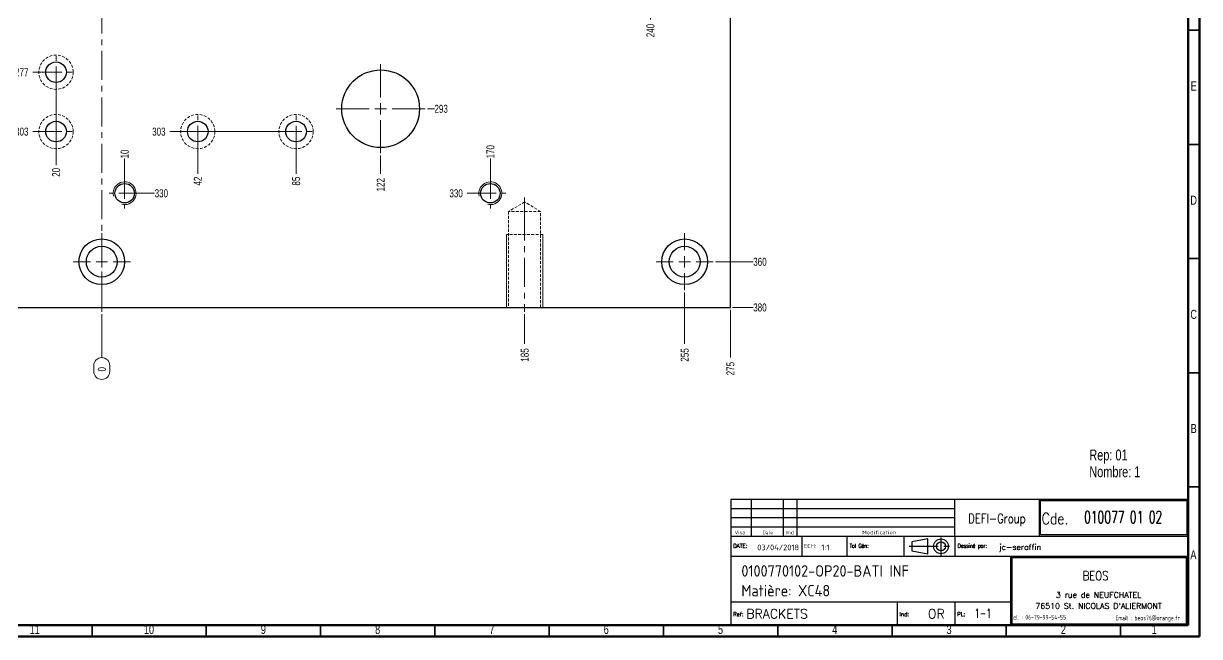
# Model space of a CAD drawing. Header units: millimetres. Extents: x 15 to 1184, y 5 to 836.
# Drawn here: x 670 to 1184, y 5 to 273 of the extents above; entities that cross this region are included whole.
import ezdxf

# ---------------------------------------------------------------- set-up
doc = ezdxf.new("R2010")
doc.units = ezdxf.units.MM
doc.linetypes.add('CENTERX2', pattern=[20.32, 12.7, -2.54, 2.54, -2.54])
doc.linetypes.add('HIDDEN', pattern=[1.905, 1.27, -0.635])
doc.layers.add('DIMENSIONS', color=176, linetype='Continuous')
doc.styles.add('SLDTEXTSTYLE0', font='TXT', dxfattribs={"width": 0.75})
doc.styles.add('SLDTEXTSTYLE1', font='ISOCP')
doc.styles.add('SLDTEXTSTYLE10', font='ISOCP', dxfattribs={"width": 1.147311})
doc.styles.add('SLDTEXTSTYLE11', font='ISOCP', dxfattribs={"width": 1.385904})
doc.styles.add('SLDTEXTSTYLE12', font='ISOCP', dxfattribs={"width": 1.246461})
doc.styles.add('SLDTEXTSTYLE13', font='ROMAND')
doc.styles.add('SLDTEXTSTYLE2', font='ROMANT', dxfattribs={"width": 0.8})
doc.styles.add('SLDTEXTSTYLE3', font='ISOCP', dxfattribs={"width": 0.8})
doc.styles.add('SLDTEXTSTYLE4', font='ROMANS', dxfattribs={"width": 0.8})
doc.styles.add('SLDTEXTSTYLE5', font='ROMANT')
doc.styles.add('SLDTEXTSTYLE6', font='ROMANS')
doc.styles.add('SLDTEXTSTYLE7', font='ROMANT', dxfattribs={"width": 0.65})
doc.styles.add('SLDTEXTSTYLE8', font='ISOCP', dxfattribs={"width": 1.446157})
doc.styles.add('SLDTEXTSTYLE9', font='ISOCP', dxfattribs={"width": 1.294402})
doc.dimstyles.new('SLDDIMSTYLE0', dxfattribs={"dimtxt": 3.5, "dimasz": 3.302, "dimexe": 0, "dimexo": 0.0625, "dimgap": 0.875, "dimtad": 0, "dimtih": 1, "dimtoh": 1, "dimdec": 0, "dimrnd": 1e-09, "dimdsep": 46, "dimtxsty": 'SLDTEXTSTYLE0', "dimblk1": 'NONE', "dimblk2": 'NONE', "dimsah": 1, "dimcen": 0.09, "dimadec": 0, "dimazin": 2, "dimtfac": 1, "dimtdec": 0, "dimtofl": 0, "dimtmove": 0, "dimatfit": 3, "dimldrblk": 'NONE', "dimfxl": 1, "dimfrac": 2, "dimtolj": 1, "dimtzin": 12, "dimarcsym": 0})
doc.dimstyles.new('SLDDIMSTYLE1', dxfattribs={"dimtxt": 3.5, "dimasz": 3.302, "dimexe": 0, "dimexo": 0.0625, "dimgap": 0.875, "dimtad": 0, "dimtih": 1, "dimtoh": 1, "dimrnd": 1e-09, "dimzin": 12, "dimdsep": 46, "dimtxsty": 'SLDTEXTSTYLE0', "dimblk1": 'NONE', "dimblk2": 'NONE', "dimsah": 1, "dimcen": 0.09, "dimadec": 0, "dimazin": 3, "dimtfac": 1, "dimtofl": 0, "dimtmove": 0, "dimatfit": 3, "dimldrblk": 'NONE', "dimfxl": 1, "dimfrac": 2, "dimtolj": 1, "dimtzin": 12, "dimarcsym": 0})

# ---------------------------------------------------------------- blocks, each defined once
blk = doc.blocks.new('SW_NOTE_0')
at = {"color": 0, "linetype": 'Continuous', "lineweight": 0, "char_height": 4.763, "attachment_point": 1, "style": 'SLDTEXTSTYLE0'}
for s, insert in [('Rep: 01', (0, 6.14)), ('Nombre: 1', (0, -1.21))]:
    blk.add_mtext(s, dxfattribs=dict(at, insert=insert))
blk = doc.blocks.new('_D')
at = {"color": 7, "linetype": 'Continuous', "lineweight": 18}
for p, q in [((703.77, 146.12), (703.77, 127.12)), ((700.28, 121.05), (700.28, 123.63)), ((707.26, 123.63), (707.26, 121.05))]:
    blk.add_line(p, q, dxfattribs=at)
for centre, start, end in [((703.77, 123.63), 0, 180), ((703.77, 121.05), 180, 0)]:
    blk.add_arc(centre, 3.49, start, end, dxfattribs=at)
at = {"color": 7, "linetype": 'Continuous', "lineweight": 18, "insert": (702.04, 121.05), "char_height": 3.5, "attachment_point": 1, "rotation": 90, "style": 'SLDTEXTSTYLE0'}
blk.add_mtext('0', dxfattribs=at)
blk = doc.blocks.new('_None')
blk = doc.blocks.new('_D_1')
at = {"color": 7, "linetype": 'Continuous', "lineweight": 18}
blk.add_line((683.77, 391.12), (683.77, 352.34), dxfattribs=at)
at = {"color": 7, "linetype": 'Continuous', "lineweight": 18, "insert": (682.04, 347.17), "char_height": 3.5, "attachment_point": 1, "rotation": 90, "style": 'SLDTEXTSTYLE0'}
blk.add_mtext('20', dxfattribs=at)
blk = doc.blocks.new('_D_2')
at = {"color": 7, "linetype": 'Continuous', "lineweight": 18}
blk.add_line((683.77, 251.12), (683.77, 211.49), dxfattribs=at)
at = {"color": 7, "linetype": 'Continuous', "lineweight": 18, "insert": (682.04, 206.32), "char_height": 3.5, "attachment_point": 1, "rotation": 90, "style": 'SLDTEXTSTYLE0'}
blk.add_mtext('20', dxfattribs=at)
blk = doc.blocks.new('_D_3')
at = {"color": 7, "linetype": 'Continuous', "lineweight": 18}
blk.add_line((641.77, 393.12), (641.77, 404.26), dxfattribs=at)
at = {"color": 7, "linetype": 'Continuous', "lineweight": 18, "insert": (640.04, 404.26), "char_height": 3.5, "attachment_point": 1, "rotation": 90, "style": 'SLDTEXTSTYLE0'}
blk.add_mtext('62', dxfattribs=at)
blk = doc.blocks.new('_D_4')
at = {"color": 7, "linetype": 'Continuous', "lineweight": 18}
blk.add_line((641.77, 342.12), (641.77, 356.55), dxfattribs=at)
at = {"color": 7, "linetype": 'Continuous', "lineweight": 18, "insert": (640.04, 356.55), "char_height": 3.5, "attachment_point": 1, "rotation": 90, "style": 'SLDTEXTSTYLE0'}
blk.add_mtext('62', dxfattribs=at)
blk = doc.blocks.new('_D_5')
at = {"color": 7, "linetype": 'Continuous', "lineweight": 18}
blk.add_line((636.77, 281.12), (636.77, 269.61), dxfattribs=at)
at = {"color": 7, "linetype": 'Continuous', "lineweight": 18, "insert": (635.04, 264.44), "char_height": 3.5, "attachment_point": 1, "rotation": 90, "style": 'SLDTEXTSTYLE0'}
blk.add_mtext('67', dxfattribs=at)
blk = doc.blocks.new('_D_6')
at = {"color": 7, "linetype": 'Continuous', "lineweight": 18}
blk.add_line((636.77, 225.12), (636.77, 207.66), dxfattribs=at)
at = {"color": 7, "linetype": 'Continuous', "lineweight": 18, "insert": (635.04, 202.48), "char_height": 3.5, "attachment_point": 1, "rotation": 90, "style": 'SLDTEXTSTYLE0'}
blk.add_mtext('67', dxfattribs=at)
blk = doc.blocks.new('_D_7')
at = {"color": 7, "linetype": 'Continuous', "lineweight": 18}
blk.add_line((533.77, 418.12), (533.77, 404.26), dxfattribs=at)
at = {"color": 7, "linetype": 'Continuous', "lineweight": 18, "insert": (532.04, 396.5), "char_height": 3.5, "attachment_point": 1, "rotation": 90, "style": 'SLDTEXTSTYLE0'}
blk.add_mtext('170', dxfattribs=at)
blk = doc.blocks.new('_D_8')
at = {"color": 7, "linetype": 'Continuous', "lineweight": 18}
blk.add_line((533.77, 299.62), (533.77, 295.18), dxfattribs=at)
at = {"color": 7, "linetype": 'Continuous', "lineweight": 18, "insert": (532.04, 287.43), "char_height": 3.5, "attachment_point": 1, "rotation": 90, "style": 'SLDTEXTSTYLE0'}
blk.add_mtext('170', dxfattribs=at)
blk = doc.blocks.new('_D_9')
at = {"color": 7, "linetype": 'Continuous', "lineweight": 18}
blk.add_line((533.77, 200.12), (533.77, 214.35), dxfattribs=at)
at = {"color": 7, "linetype": 'Continuous', "lineweight": 18, "insert": (532.04, 214.35), "char_height": 3.5, "attachment_point": 1, "rotation": 90, "style": 'SLDTEXTSTYLE0'}
blk.add_mtext('170', dxfattribs=at)
blk = doc.blocks.new('_D_10')
at = {"color": 7, "linetype": 'Continuous', "lineweight": 18}
blk.add_line((518.77, 532.12), (518.77, 551.12), dxfattribs=at)
at = {"color": 7, "linetype": 'Continuous', "lineweight": 18, "insert": (517.04, 551.12), "char_height": 3.5, "attachment_point": 1, "rotation": 90, "style": 'SLDTEXTSTYLE0'}
blk.add_mtext('185', dxfattribs=at)
blk = doc.blocks.new('_D_11')
at = {"color": 7, "linetype": 'Continuous', "lineweight": 18}
blk.add_line((518.77, 131.24), (518.77, 127.12), dxfattribs=at)
at = {"color": 7, "linetype": 'Continuous', "lineweight": 18, "insert": (517.04, 119.36), "char_height": 3.5, "attachment_point": 1, "rotation": 90, "style": 'SLDTEXTSTYLE0'}
blk.add_mtext('185', dxfattribs=at)
blk = doc.blocks.new('_D_12')
at = {"color": 7, "linetype": 'Continuous', "lineweight": 18}
blk.add_line((508.77, 468.12), (508.77, 456.46), dxfattribs=at)
at = {"color": 7, "linetype": 'Continuous', "lineweight": 18, "insert": (507.04, 448.7), "char_height": 3.5, "attachment_point": 1, "rotation": 90, "style": 'SLDTEXTSTYLE0'}
blk.add_mtext('195', dxfattribs=at)
blk = doc.blocks.new('_D_13')
at = {"color": 7, "linetype": 'Continuous', "lineweight": 18}
blk.add_line((483.77, 352.62), (483.77, 370.43), dxfattribs=at)
at = {"color": 7, "linetype": 'Continuous', "lineweight": 18, "insert": (482.04, 370.43), "char_height": 3.5, "attachment_point": 1, "rotation": 90, "style": 'SLDTEXTSTYLE0'}
blk.add_mtext('220', dxfattribs=at)
blk = doc.blocks.new('_D_14')
at = {"color": 7, "linetype": 'Continuous', "lineweight": 18}
blk.add_line((478.77, 440.12), (478.77, 551.12), dxfattribs=at)
at = {"color": 7, "linetype": 'Continuous', "lineweight": 18, "insert": (477.04, 551.12), "char_height": 3.5, "attachment_point": 1, "rotation": 90, "style": 'SLDTEXTSTYLE0'}
blk.add_mtext('225', dxfattribs=at)
blk = doc.blocks.new('_D_15')
at = {"color": 7, "linetype": 'Continuous', "lineweight": 18}
blk.add_line((463.77, 288.12), (463.77, 275.2), dxfattribs=at)
at = {"color": 7, "linetype": 'Continuous', "lineweight": 18, "insert": (462.04, 267.44), "char_height": 3.5, "attachment_point": 1, "rotation": 90, "style": 'SLDTEXTSTYLE0'}
blk.add_mtext('240', dxfattribs=at)
blk = doc.blocks.new('_D_16')
at = {"color": 7, "linetype": 'Continuous', "lineweight": 18}
blk.add_line((448.77, 522.62), (448.77, 548.63), dxfattribs=at)
at = {"color": 7, "linetype": 'Continuous', "lineweight": 18, "insert": (447.04, 548.63), "char_height": 3.5, "attachment_point": 1, "rotation": 90, "style": 'SLDTEXTSTYLE0'}
blk.add_mtext('255', dxfattribs=at)
blk = doc.blocks.new('_D_17')
at = {"color": 7, "linetype": 'Continuous', "lineweight": 18}
blk.add_line((448.77, 468.12), (448.77, 456.46), dxfattribs=at)
at = {"color": 7, "linetype": 'Continuous', "lineweight": 18, "insert": (447.04, 448.7), "char_height": 3.5, "attachment_point": 1, "rotation": 90, "style": 'SLDTEXTSTYLE0'}
blk.add_mtext('255', dxfattribs=at)
blk = doc.blocks.new('_D_18')
at = {"color": 7, "linetype": 'Continuous', "lineweight": 18}
blk.add_line((448.77, 155.62), (448.77, 139.12), dxfattribs=at)
at = {"color": 7, "linetype": 'Continuous', "lineweight": 18, "insert": (447.04, 131.36), "char_height": 3.5, "attachment_point": 1, "rotation": 90, "style": 'SLDTEXTSTYLE0'}
blk.add_mtext('255', dxfattribs=at)
blk = doc.blocks.new('_D_19')
at = {"color": 7, "linetype": 'Continuous', "lineweight": 18}
blk.add_line((428.77, 148.12), (428.77, 127.12), dxfattribs=at)
at = {"color": 7, "linetype": 'Continuous', "lineweight": 18, "insert": (427.04, 119.36), "char_height": 3.5, "attachment_point": 1, "rotation": 90, "style": 'SLDTEXTSTYLE0'}
blk.add_mtext('275', dxfattribs=at)
blk = doc.blocks.new('_D_20')
at = {"color": 7, "linetype": 'Continuous', "lineweight": 18}
blk.add_line((713.77, 420.12), (713.77, 434.38), dxfattribs=at)
at = {"color": 7, "linetype": 'Continuous', "lineweight": 18, "insert": (712.04, 434.38), "char_height": 3.5, "attachment_point": 1, "rotation": 90, "style": 'SLDTEXTSTYLE0'}
blk.add_mtext('10', dxfattribs=at)
blk = doc.blocks.new('_D_21')
at = {"color": 7, "linetype": 'Continuous', "lineweight": 18}
blk.add_line((713.77, 200.12), (713.77, 214.35), dxfattribs=at)
at = {"color": 7, "linetype": 'Continuous', "lineweight": 18, "insert": (712.04, 214.35), "char_height": 3.5, "attachment_point": 1, "rotation": 90, "style": 'SLDTEXTSTYLE0'}
blk.add_mtext('10', dxfattribs=at)
blk = doc.blocks.new('_D_22')
at = {"color": 7, "linetype": 'Continuous', "lineweight": 18}
blk.add_line((745.77, 225.12), (745.77, 207.66), dxfattribs=at)
at = {"color": 7, "linetype": 'Continuous', "lineweight": 18, "insert": (744.04, 202.48), "char_height": 3.5, "attachment_point": 1, "rotation": 90, "style": 'SLDTEXTSTYLE0'}
blk.add_mtext('42', dxfattribs=at)
blk = doc.blocks.new('_D_23')
at = {"color": 7, "linetype": 'Continuous', "lineweight": 18}
blk.add_line((745.77, 318.12), (745.77, 303.6), dxfattribs=at)
at = {"color": 7, "linetype": 'Continuous', "lineweight": 18, "insert": (744.04, 298.43), "char_height": 3.5, "attachment_point": 1, "rotation": 90, "style": 'SLDTEXTSTYLE0'}
blk.add_mtext('42', dxfattribs=at)
blk = doc.blocks.new('_D_24')
at = {"color": 7, "linetype": 'Continuous', "lineweight": 18}
blk.add_line((788.77, 225.12), (788.77, 207.66), dxfattribs=at)
at = {"color": 7, "linetype": 'Continuous', "lineweight": 18, "insert": (787.04, 202.48), "char_height": 3.5, "attachment_point": 1, "rotation": 90, "style": 'SLDTEXTSTYLE0'}
blk.add_mtext('85', dxfattribs=at)
blk = doc.blocks.new('_D_25')
at = {"color": 7, "linetype": 'Continuous', "lineweight": 18}
blk.add_line((788.77, 393.12), (788.77, 412.51), dxfattribs=at)
at = {"color": 7, "linetype": 'Continuous', "lineweight": 18, "insert": (787.04, 412.51), "char_height": 3.5, "attachment_point": 1, "rotation": 90, "style": 'SLDTEXTSTYLE0'}
blk.add_mtext('85', dxfattribs=at)
blk = doc.blocks.new('_D_26')
at = {"color": 7, "linetype": 'Continuous', "lineweight": 18}
blk.add_line((825.77, 215.62), (825.77, 207.66), dxfattribs=at)
at = {"color": 7, "linetype": 'Continuous', "lineweight": 18, "insert": (824.04, 199.9), "char_height": 3.5, "attachment_point": 1, "rotation": 90, "style": 'SLDTEXTSTYLE0'}
blk.add_mtext('122', dxfattribs=at)
blk = doc.blocks.new('_D_27')
at = {"color": 7, "linetype": 'Continuous', "lineweight": 18}
blk.add_line((825.77, 358.62), (825.77, 352.34), dxfattribs=at)
at = {"color": 7, "linetype": 'Continuous', "lineweight": 18, "insert": (824.04, 344.58), "char_height": 3.5, "attachment_point": 1, "rotation": 90, "style": 'SLDTEXTSTYLE0'}
blk.add_mtext('122', dxfattribs=at)
blk = doc.blocks.new('_D_28')
at = {"color": 7, "linetype": 'Continuous', "lineweight": 18}
blk.add_line((873.77, 318.62), (873.77, 324.72), dxfattribs=at)
at = {"color": 7, "linetype": 'Continuous', "lineweight": 18, "insert": (872.04, 324.72), "char_height": 3.5, "attachment_point": 1, "rotation": 90, "style": 'SLDTEXTSTYLE0'}
blk.add_mtext('170', dxfattribs=at)
blk = doc.blocks.new('_D_29')
at = {"color": 7, "linetype": 'Continuous', "lineweight": 18}
blk.add_line((873.77, 200.12), (873.77, 214.35), dxfattribs=at)
at = {"color": 7, "linetype": 'Continuous', "lineweight": 18, "insert": (872.04, 214.35), "char_height": 3.5, "attachment_point": 1, "rotation": 90, "style": 'SLDTEXTSTYLE0'}
blk.add_mtext('170', dxfattribs=at)
blk = doc.blocks.new('_D_30')
at = {"color": 7, "linetype": 'Continuous', "lineweight": 18}
blk.add_line((873.77, 418.12), (873.77, 404.26), dxfattribs=at)
at = {"color": 7, "linetype": 'Continuous', "lineweight": 18, "insert": (872.04, 396.5), "char_height": 3.5, "attachment_point": 1, "rotation": 90, "style": 'SLDTEXTSTYLE0'}
blk.add_mtext('170', dxfattribs=at)
blk = doc.blocks.new('_D_31')
at = {"color": 7, "linetype": 'Continuous', "lineweight": 18}
blk.add_line((888.77, 146.12), (888.77, 133.12), dxfattribs=at)
at = {"color": 7, "linetype": 'Continuous', "lineweight": 18, "insert": (887.04, 125.36), "char_height": 3.5, "attachment_point": 1, "rotation": 90, "style": 'SLDTEXTSTYLE0'}
blk.add_mtext('185', dxfattribs=at)
blk = doc.blocks.new('_D_32')
at = {"color": 7, "linetype": 'Continuous', "lineweight": 18}
blk.add_line((888.77, 532.12), (888.77, 545.12), dxfattribs=at)
at = {"color": 7, "linetype": 'Continuous', "lineweight": 18, "insert": (887.04, 545.12), "char_height": 3.5, "attachment_point": 1, "rotation": 90, "style": 'SLDTEXTSTYLE0'}
blk.add_mtext('185', dxfattribs=at)
blk = doc.blocks.new('_D_33')
at = {"color": 7, "linetype": 'Continuous', "lineweight": 18}
blk.add_line((898.77, 468.12), (898.77, 456.46), dxfattribs=at)
at = {"color": 7, "linetype": 'Continuous', "lineweight": 18, "insert": (897.04, 448.7), "char_height": 3.5, "attachment_point": 1, "rotation": 90, "style": 'SLDTEXTSTYLE0'}
blk.add_mtext('195', dxfattribs=at)
blk = doc.blocks.new('_D_34')
at = {"color": 7, "linetype": 'Continuous', "lineweight": 18}
blk.add_line((923.77, 352.62), (923.77, 356.55), dxfattribs=at)
at = {"color": 7, "linetype": 'Continuous', "lineweight": 18, "insert": (922.04, 356.55), "char_height": 3.5, "attachment_point": 1, "rotation": 90, "style": 'SLDTEXTSTYLE0'}
blk.add_mtext('220', dxfattribs=at)
blk = doc.blocks.new('_D_35')
at = {"color": 7, "linetype": 'Continuous', "lineweight": 18}
blk.add_line((928.77, 492.62), (928.77, 545.12), dxfattribs=at)
at = {"color": 7, "linetype": 'Continuous', "lineweight": 18, "insert": (927.04, 545.12), "char_height": 3.5, "attachment_point": 1, "rotation": 90, "style": 'SLDTEXTSTYLE0'}
blk.add_mtext('225', dxfattribs=at)
blk = doc.blocks.new('_D_36')
at = {"color": 7, "linetype": 'Continuous', "lineweight": 18}
blk.add_line((943.77, 288.12), (943.77, 275.2), dxfattribs=at)
at = {"color": 7, "linetype": 'Continuous', "lineweight": 18, "insert": (942.04, 267.44), "char_height": 3.5, "attachment_point": 1, "rotation": 90, "style": 'SLDTEXTSTYLE0'}
blk.add_mtext('240', dxfattribs=at)
blk = doc.blocks.new('_D_37')
at = {"color": 7, "linetype": 'Continuous', "lineweight": 18}
blk.add_line((958.77, 155.62), (958.77, 133.12), dxfattribs=at)
at = {"color": 7, "linetype": 'Continuous', "lineweight": 18, "insert": (957.04, 125.36), "char_height": 3.5, "attachment_point": 1, "rotation": 90, "style": 'SLDTEXTSTYLE0'}
blk.add_mtext('255', dxfattribs=at)
blk = doc.blocks.new('_D_38')
at = {"color": 7, "linetype": 'Continuous', "lineweight": 18}
blk.add_line((958.77, 522.62), (958.77, 545.12), dxfattribs=at)
at = {"color": 7, "linetype": 'Continuous', "lineweight": 18, "insert": (957.04, 545.12), "char_height": 3.5, "attachment_point": 1, "rotation": 90, "style": 'SLDTEXTSTYLE0'}
blk.add_mtext('255', dxfattribs=at)
blk = doc.blocks.new('_D_39')
at = {"color": 7, "linetype": 'Continuous', "lineweight": 18}
blk.add_line((958.77, 468.12), (958.77, 456.46), dxfattribs=at)
at = {"color": 7, "linetype": 'Continuous', "lineweight": 18, "insert": (957.04, 448.7), "char_height": 3.5, "attachment_point": 1, "rotation": 90, "style": 'SLDTEXTSTYLE0'}
blk.add_mtext('255', dxfattribs=at)
blk = doc.blocks.new('_D_40')
at = {"color": 7, "linetype": 'Continuous', "lineweight": 18}
blk.add_line((978.77, 148.12), (978.77, 127.12), dxfattribs=at)
at = {"color": 7, "linetype": 'Continuous', "lineweight": 18, "insert": (977.04, 119.36), "char_height": 3.5, "attachment_point": 1, "rotation": 90, "style": 'SLDTEXTSTYLE0'}
blk.add_mtext('275', dxfattribs=at)
blk = doc.blocks.new('_D_68')
at = {"color": 7, "linetype": 'Continuous', "lineweight": 18}
blk.add_line((682.77, 252.12), (673.6, 252.12), dxfattribs=at)
at = {"color": 7, "linetype": 'Continuous', "lineweight": 18, "insert": (665.84, 253.86), "char_height": 3.5, "attachment_point": 1, "style": 'SLDTEXTSTYLE0'}
blk.add_mtext('277', dxfattribs=at)
blk = doc.blocks.new('_D_69')
at = {"color": 7, "linetype": 'Continuous', "lineweight": 18}
blk.add_line((846.27, 236.12), (849.32, 236.12), dxfattribs=at)
at = {"color": 7, "linetype": 'Continuous', "lineweight": 18, "insert": (849.32, 237.86), "char_height": 3.5, "attachment_point": 1, "style": 'SLDTEXTSTYLE0'}
blk.add_mtext('293', dxfattribs=at)
blk = doc.blocks.new('_D_70')
at = {"color": 7, "linetype": 'Continuous', "lineweight": 18}
blk.add_line((787.77, 226.12), (733.58, 226.12), dxfattribs=at)
at = {"color": 7, "linetype": 'Continuous', "lineweight": 18, "insert": (725.82, 227.86), "char_height": 3.5, "attachment_point": 1, "style": 'SLDTEXTSTYLE0'}
blk.add_mtext('303', dxfattribs=at)
blk = doc.blocks.new('_D_71')
at = {"color": 7, "linetype": 'Continuous', "lineweight": 18}
blk.add_line((682.77, 226.12), (673.6, 226.12), dxfattribs=at)
at = {"color": 7, "linetype": 'Continuous', "lineweight": 18, "insert": (665.84, 227.86), "char_height": 3.5, "attachment_point": 1, "style": 'SLDTEXTSTYLE0'}
blk.add_mtext('303', dxfattribs=at)
blk = doc.blocks.new('_D_72')
at = {"color": 7, "linetype": 'Continuous', "lineweight": 18}
blk.add_line((635.77, 226.12), (625.24, 226.12), dxfattribs=at)
at = {"color": 7, "linetype": 'Continuous', "lineweight": 18, "insert": (617.49, 227.86), "char_height": 3.5, "attachment_point": 1, "style": 'SLDTEXTSTYLE0'}
blk.add_mtext('303', dxfattribs=at)
blk = doc.blocks.new('_D_73')
at = {"color": 7, "linetype": 'Continuous', "lineweight": 18}
blk.add_line((872.77, 199.12), (863.63, 199.12), dxfattribs=at)
at = {"color": 7, "linetype": 'Continuous', "lineweight": 18, "insert": (855.87, 200.86), "char_height": 3.5, "attachment_point": 1, "style": 'SLDTEXTSTYLE0'}
blk.add_mtext('330', dxfattribs=at)
blk = doc.blocks.new('_D_74')
at = {"color": 7, "linetype": 'Continuous', "lineweight": 18}
blk.add_line((534.77, 199.12), (545.5, 199.12), dxfattribs=at)
at = {"color": 7, "linetype": 'Continuous', "lineweight": 18, "insert": (545.5, 200.86), "char_height": 3.5, "attachment_point": 1, "style": 'SLDTEXTSTYLE0'}
blk.add_mtext('330', dxfattribs=at)
blk = doc.blocks.new('_D_75')
at = {"color": 7, "linetype": 'Continuous', "lineweight": 18}
blk.add_line((714.77, 199.12), (726.9, 199.12), dxfattribs=at)
at = {"color": 7, "linetype": 'Continuous', "lineweight": 18, "insert": (726.9, 200.86), "char_height": 3.5, "attachment_point": 1, "style": 'SLDTEXTSTYLE0'}
blk.add_mtext('330', dxfattribs=at)
blk = doc.blocks.new('_D_76')
at = {"color": 7, "linetype": 'Continuous', "lineweight": 18}
blk.add_line((972.27, 169.12), (988.77, 169.12), dxfattribs=at)
at = {"color": 7, "linetype": 'Continuous', "lineweight": 18, "insert": (988.77, 170.86), "char_height": 3.5, "attachment_point": 1, "style": 'SLDTEXTSTYLE0'}
blk.add_mtext('360', dxfattribs=at)
blk = doc.blocks.new('_D_77')
at = {"color": 7, "linetype": 'Continuous', "lineweight": 18}
blk.add_line((435.27, 169.12), (418.77, 169.12), dxfattribs=at)
at = {"color": 7, "linetype": 'Continuous', "lineweight": 18, "insert": (411.01, 170.86), "char_height": 3.5, "attachment_point": 1, "style": 'SLDTEXTSTYLE0'}
blk.add_mtext('360', dxfattribs=at)
blk = doc.blocks.new('_D_78')
at = {"color": 7, "linetype": 'Continuous', "lineweight": 18}
blk.add_line((979.77, 149.12), (988.77, 149.12), dxfattribs=at)
at = {"color": 7, "linetype": 'Continuous', "lineweight": 18, "insert": (988.77, 150.86), "char_height": 3.5, "attachment_point": 1, "style": 'SLDTEXTSTYLE0'}
blk.add_mtext('380', dxfattribs=at)
blk = doc.blocks.new('SW_CENTERMARKSYMBOL_4')
at = {"color": 0, "linetype": 'Continuous', "lineweight": 0}
for p, q in [((0, 5), (0, 19.5)), ((-5, 0), (-19.5, 0)), ((0, 0), (-2.5, 0)), ((0, 0), (0, 2.5)), ((0, 0), (0, -2.5)), ((0, 0), (2.5, 0)), ((5, 0), (19.5, 0)), ((0, -5), (0, -19.5))]:
    blk.add_line(p, q, dxfattribs=at)
blk = doc.blocks.new('SW_CENTERMARKSYMBOL_14')
at = {"color": 0, "linetype": 'Continuous', "lineweight": 0}
for p, q in [((0, 5), (0, 12.5)), ((-5, 0), (-12.5, 0)), ((0, 0), (-2.5, 0)), ((0, 0), (0, 2.5)), ((0, 0), (0, -2.5)), ((0, 0), (2.5, 0)), ((5, 0), (12.5, 0)), ((0, -5), (0, -12.5))]:
    blk.add_line(p, q, dxfattribs=at)
blk = doc.blocks.new('SW_CENTERMARKSYMBOL_17')
at = {"color": 0, "linetype": 'Continuous', "lineweight": 0}
for p, q in [((0, 5), (0, 12.5)), ((-5, 0), (-12.5, 0)), ((0, 0), (-2.5, 0)), ((0, 0), (0, 2.5)), ((0, 0), (0, -2.5)), ((0, 0), (2.5, 0)), ((5, 0), (12.5, 0)), ((0, -5), (0, -12.5))]:
    blk.add_line(p, q, dxfattribs=at)
blk = doc.blocks.new('SW_CENTERMARKSYMBOL_23')
at = {"color": 0, "linetype": 'Continuous', "lineweight": 0}
for p, q in [((0, 5), (0, 6.75)), ((-5, 0), (-6.75, 0)), ((0, 0), (-2.5, 0)), ((0, 0), (0, 2.5)), ((0, 0), (0, -2.5)), ((0, 0), (2.5, 0)), ((5, 0), (6.75, 0)), ((0, -5), (0, -6.75))]:
    blk.add_line(p, q, dxfattribs=at)
blk = doc.blocks.new('SW_CENTERMARKSYMBOL_24')
at = {"color": 0, "linetype": 'Continuous', "lineweight": 0}
for p, q in [((0, 5), (0, 6.75)), ((-5, 0), (-6.75, 0)), ((0, 0), (-2.5, 0)), ((0, 0), (0, 2.5)), ((0, 0), (0, -2.5)), ((0, 0), (2.5, 0)), ((5, 0), (6.75, 0)), ((0, -5), (0, -6.75))]:
    blk.add_line(p, q, dxfattribs=at)
blk = doc.blocks.new('SW_CENTERMARKSYMBOL_36')
at = {"color": 0, "linetype": 'Continuous', "lineweight": 0}
for p, q in [((0, 5), (0, 7)), ((-5, 0), (-7, 0)), ((0, 0), (-2.5, 0)), ((0, 0), (0, 2.5)), ((0, 0), (0, -2.5)), ((0, 0), (2.5, 0)), ((5, 0), (7, 0)), ((0, -5), (0, -7))]:
    blk.add_line(p, q, dxfattribs=at)
blk = doc.blocks.new('SW_CENTERMARKSYMBOL_37')
at = {"color": 0, "linetype": 'Continuous', "lineweight": 0}
for p, q in [((0, 5), (0, 7)), ((-5, 0), (-7, 0)), ((0, 0), (-2.5, 0)), ((0, 0), (0, 2.5)), ((0, 0), (0, -2.5)), ((0, 0), (2.5, 0)), ((5, 0), (7, 0)), ((0, -5), (0, -7))]:
    blk.add_line(p, q, dxfattribs=at)
blk = doc.blocks.new('SW_CENTERMARKSYMBOL_38')
at = {"color": 0, "linetype": 'Continuous', "lineweight": 0}
for p, q in [((0, 5), (0, 7)), ((-5, 0), (-7, 0)), ((0, 0), (-2.5, 0)), ((0, 0), (0, 2.5)), ((0, 0), (0, -2.5)), ((0, 0), (2.5, 0)), ((5, 0), (7, 0)), ((0, -5), (0, -7))]:
    blk.add_line(p, q, dxfattribs=at)
blk = doc.blocks.new('SW_CENTERMARKSYMBOL_39')
at = {"color": 0, "linetype": 'Continuous', "lineweight": 0}
for p, q in [((0, 5), (0, 7)), ((-5, 0), (-7, 0)), ((0, 0), (-2.5, 0)), ((0, 0), (0, 2.5)), ((0, 0), (0, -2.5)), ((0, 0), (2.5, 0)), ((5, 0), (7, 0)), ((0, -5), (0, -7))]:
    blk.add_line(p, q, dxfattribs=at)

msp = doc.modelspace()

# ---------------------------------------------------------------- linework, layer by layer
at = {"color": 7, "linetype": 'Continuous', "lineweight": 70}
for p, q in [((1184, 836), (1184, 5)), ((1179, 831), (1179, 10)), ((1179, 10), (20, 10)), ((1184, 5), (15, 5))]:
    msp.add_line(p, q, dxfattribs=at)
at = {"color": 7, "linetype": 'CENTERX2', "lineweight": 18}
for p, q in [((703.77, 147.122), (703.77, 531.122)), ((888.77, 191.122), (888.77, 197.328)), ((888.77, 191.122), (888.77, 147.122))]:
    msp.add_line(p, q, dxfattribs=at)
at = {"color": 7, "linetype": 'Continuous', "lineweight": 25}
for p, q in [((978.77, 149.122), (978.77, 529.122)), ((428.77, 149.122), (978.77, 149.122))]:
    msp.add_line(p, q, dxfattribs=at)
at = {"color": 7, "linetype": 'Continuous', "lineweight": 35}
for p, q in [((1179, 270.5), (1184, 270.5)), ((1179, 220.5), (1184, 220.5)), ((1179, 170.5), (1184, 170.5)), ((1179, 120.5), (1184, 120.5)), ((1179, 70.5), (1184, 70.5)), ((699.5, 10), (699.5, 5)), ((749.5, 10), (749.5, 5)), ((799.5, 10), (799.5, 5)), ((849.5, 10), (849.5, 5)), ((899.5, 10), (899.5, 5)), ((949.5, 10), (949.5, 5)), ((999.5, 10), (999.5, 5)), ((1049.5, 10), (1049.5, 5)), ((1099.5, 10), (1099.5, 5)), ((1149.5, 10), (1149.5, 5))]:
    msp.add_line(p, q, dxfattribs=at)
at = {"color": 7, "linetype": 'HIDDEN', "lineweight": 18}
for p, q in [((888.77, 195.328), (881.77, 191.122)), ((895.77, 191.122), (881.77, 191.122)), ((881.77, 191.122), (881.77, 149.122)), ((895.77, 191.122), (888.77, 195.328)), ((895.77, 149.122), (895.77, 191.122)), ((896.77, 181.122), (880.77, 181.122))]:
    msp.add_line(p, q, dxfattribs=at)
at = {"color": 7, "linetype": 'Continuous', "lineweight": 18}
for p, q in [((880.77, 149.122), (880.77, 181.122)), ((896.77, 149.122), (896.77, 181.122))]:
    msp.add_line(p, q, dxfattribs=at)
at = {"color": 7, "linetype": 'HIDDEN', "lineweight": 18}
for centre in [(683.77, 252.122), (683.77, 226.122), (745.77, 226.122), (788.77, 226.122)]:
    msp.add_circle(centre, 7.5, dxfattribs=at)
at = {"color": 7, "linetype": 'Continuous', "lineweight": 25}
for centre, radius in [((683.77, 252.122), 4.5), ((825.77, 236.122), 17), ((683.77, 226.122), 4.5), ((745.77, 226.122), 4.5), ((788.77, 226.122), 4.5), ((713.77, 199.122), 4.25), ((873.77, 199.122), 4.25), ((703.77, 169.122), 10), ((703.77, 169.122), 6.75), ((958.77, 169.122), 10), ((958.77, 169.122), 6.75)]:
    msp.add_circle(centre, radius, dxfattribs=at)
at = {"color": 7, "linetype": 'Continuous', "lineweight": 18}
for centre in [(713.77, 199.122), (873.77, 199.122)]:
    msp.add_arc(centre, 5, 255, 195, dxfattribs=at)
at = {"layer": 'DIMENSIONS', "color": 3}
for p, q in [((1076.982, 65.007), (978.982, 65.007)), ((987.982, 49.007), (987.982, 65.007)), ((1001.982, 49.007), (1001.982, 65.007)), ((1007.982, 49.007), (1007.982, 65.007)), ((978.982, 61.007), (1076.982, 61.007)), ((1076.982, 57.007), (978.982, 57.007)), ((978.982, 53.007), (1076.982, 53.007))]:
    msp.add_line(p, q, dxfattribs=at)
at = {"layer": 'DIMENSIONS', "color": 6}
for p, q in [((978.982, 65.007), (978.982, 10.007)), ((1178.982, 10.007), (1178.982, 65.007)), ((1178.982, 40.007), (1101.366, 40.007)), ((1101.366, 40.007), (1101.366, 10.007)), ((1178.782, 39.807), (1101.566, 39.807)), ((1101.566, 39.807), (1101.566, 10.207)), ((1178.582, 39.607), (1101.766, 39.607)), ((1101.766, 39.607), (1101.766, 10.407)), ((1178.382, 39.407), (1101.966, 39.407)), ((1101.966, 39.407), (1101.966, 10.607)), ((1178.382, 10.607), (1178.382, 39.407)), ((1178.582, 10.407), (1178.582, 39.607)), ((1178.782, 10.207), (1178.782, 39.807)), ((1101.766, 10.407), (1178.582, 10.407)), ((1101.966, 10.607), (1178.382, 10.607)), ((978.982, 10.007), (1178.982, 10.007)), ((1101.566, 10.207), (1178.782, 10.207))]:
    msp.add_line(p, q, dxfattribs=at)
at = {"layer": 'DIMENSIONS', "color": 1}
for p, q in [((1178.982, 65.007), (1076.982, 65.007)), ((1076.982, 49.007), (1076.982, 65.007)), ((1113.982, 49.007), (1113.982, 65.007)), ((1114.482, 49.507), (1114.482, 64.507)), ((1114.482, 64.507), (1178.482, 64.507)), ((1178.482, 64.507), (1178.482, 49.507)), ((978.982, 49.007), (1178.982, 49.007)), ((1009.982, 49.007), (1009.982, 40.007)), ((1029.713, 49.007), (1029.713, 40.007)), ((1054.602, 49.007), (1054.602, 40.007)), ((1076.982, 49.007), (1076.982, 40.007)), ((1178.482, 49.507), (1114.482, 49.507)), ((1101.366, 40.007), (978.982, 40.007)), ((1101.366, 20.007), (978.982, 20.007)), ((1051.774, 20.007), (1051.774, 10.007)), ((1076.982, 20.007), (1076.982, 10.007))]:
    msp.add_line(p, q, dxfattribs=at)
at = {"layer": 'DIMENSIONS'}
for p, q in [((1114.482, 49.507), (1114.482, 64.507)), ((1114.482, 64.507), (1178.482, 64.507)), ((1178.482, 64.507), (1178.482, 49.507)), ((1178.482, 49.507), (1114.482, 49.507))]:
    msp.add_line(p, q, dxfattribs=at)
at = {"layer": 'DIMENSIONS', "color": 7}
for p, q in [((1065.226, 47.757), (1058.226, 46.507)), ((1058.226, 46.507), (1058.226, 42.507)), ((1065.226, 41.257), (1065.226, 47.757)), ((1058.226, 42.507), (1065.226, 41.257))]:
    msp.add_line(p, q, dxfattribs=at)
at = {"layer": 'DIMENSIONS', "color": 3, "linetype": 'CENTERX2'}
for p, q in [((1070.916, 48.355), (1070.916, 40.52)), ((1056.928, 44.507), (1075.183, 44.507))]:
    msp.add_line(p, q, dxfattribs=at)
at = {"layer": 'DIMENSIONS', "color": 7}
for radius in [3.25, 2]:
    msp.add_circle((1070.916, 44.507), radius, dxfattribs=at)

# ---------------------------------------------------------------- block references
at = {"color": 7, "linetype": 'Continuous', "lineweight": 0}
for name, p in [('SW_CENTERMARKSYMBOL_37', (683.77, 252.122)), ('SW_CENTERMARKSYMBOL_4', (825.77, 236.122)), ('SW_CENTERMARKSYMBOL_36', (683.77, 226.122)), ('SW_CENTERMARKSYMBOL_39', (745.77, 226.122)), ('SW_CENTERMARKSYMBOL_38', (788.77, 226.122)), ('SW_CENTERMARKSYMBOL_23', (713.77, 199.122)), ('SW_CENTERMARKSYMBOL_24', (873.77, 199.122)), ('SW_CENTERMARKSYMBOL_17', (703.77, 169.122)), ('SW_CENTERMARKSYMBOL_14', (958.77, 169.122)), ('SW_NOTE_0', (1135.821, 80.742))]:
    msp.add_blockref(name, p, dxfattribs=at)

# ---------------------------------------------------------------- texts
at = {"color": 7, "linetype": 'Continuous', "lineweight": 0, "attachment_point": 2, "style": 'SLDTEXTSTYLE0'}
for s, insert, char_height in [('E', (1181.508, 248.06), 3.969), ('D', (1181.453, 198.06), 3.969), ('C', (1181.459, 148.06), 3.969), ('B', (1181.471, 98.06), 3.969), ('A', (1181.34, 42.81), 3.969), ('11', (674.42, 10.06), 3.9688), ('10', (724.42, 10.06), 3.9688), ('9', (774.46, 10.06), 3.969), ('8', (824.46, 10.06), 3.969), ('7', (874.46, 10.06), 3.969), ('6', (924.46, 10.06), 3.969), ('5', (974.46, 10.06), 3.969), ('4', (1024.46, 10.06), 3.969), ('3', (1074.46, 10.06), 3.969), ('2', (1124.46, 10.06), 3.969), ('1', (1164.21, 10.06), 3.969)]:
    msp.add_mtext(s, dxfattribs=dict(at, insert=insert, char_height=char_height))
at = {"layer": 'DIMENSIONS'}
for s, insert, char_height, attachment_point, style in [('DEFI-Group', (1095.401, 58.708), 4, 2, 'SLDTEXTSTYLE2'), ('Cde.', (1114.982, 59.133), 5, 1, 'SLDTEXTSTYLE2'), ('010077 01 02', (1133.517, 59.947), 5.29167, 1, 'SLDTEXTSTYLE7'), ('Visa', (980.637, 51.354), 1.5671, 1, 'SLDTEXTSTYLE12'), ('Date', (992.806, 51.29), 1.4924, 1, 'SLDTEXTSTYLE10'), ('Ind', (1003.236, 51.29), 1.4924, 1, 'SLDTEXTSTYLE11'), ('Modification', (1036.471, 51.354), 1.56705, 1, 'SLDTEXTSTYLE8'), ('DATE:', (980.016, 45.605), 1.7277, 1, 'SLDTEXTSTYLE6'), ('03/04/2018', (990.515, 45.26), 2.5, 1, 'SLDTEXTSTYLE1'), ('ECH:', (1010.893, 45.567), 1.8141, 1, 'SLDTEXTSTYLE9'), ('1:1', (1018.602, 45.247), 2.5, 1, 'SLDTEXTSTYLE1'), ('Tol Gén:', (1030.934, 45.605), 1.7277, 1, 'SLDTEXTSTYLE4'), ('Dessiné par:', (1078.203, 45.605), 1.72768, 1, 'SLDTEXTSTYLE4'), ('jc-seraffin', (1096.337, 45.427), 2.5, 1, 'SLDTEXTSTYLE5'), ('0100770102-OP20-BATI INF', (983.585, 36.216), 5, 1, 'SLDTEXTSTYLE1'), ('BEOS', (1138.553, 33.602), 4, 2, 'SLDTEXTSTYLE2'), ('Matière: XC48', (983.585, 27.57), 5, 1, 'SLDTEXTSTYLE1'), ('3 rue de NEUFCHATEL', (1139.891, 24.455), 2.5, 2, 'SLDTEXTSTYLE13'), ('Ref:', (980.016, 15.605), 1.7277, 1, 'SLDTEXTSTYLE6'), ('BRACKETS', (985.757, 16.958), 4, 1, 'SLDTEXTSTYLE5'), ('Ind:', (1052.808, 15.605), 1.7277, 1, 'SLDTEXTSTYLE6'), ('OR', (1065.176, 16.958), 4, 1, 'SLDTEXTSTYLE5'), ('PL:', (1078.016, 15.605), 1.7277, 1, 'SLDTEXTSTYLE6'), ('1-1', (1085.633, 17.18), 4, 1, 'SLDTEXTSTYLE7'), ("76510 St. NICOLAS D'ALIERMONT", (1139.885, 19.63), 2.5, 2, 'SLDTEXTSTYLE13'), ('Tel. : 06-79-99-54-55', (1113.342, 14.435), 2, 2, 'SLDTEXTSTYLE3'), ('Email : beos76@orange.fr', (1161.354, 14.104), 2, 2, 'SLDTEXTSTYLE3')]:
    msp.add_mtext(s, dxfattribs=dict(at, insert=insert, char_height=char_height, attachment_point=attachment_point, style=style))

# ---------------------------------------------------------------- dimensions: what is measured, and where the dimension line sits
at = {"color": 7, "linetype": 'Continuous', "lineweight": 18}
for feature_location, offset, dtype, origin, dimstyle, picture, middle in [((448.77, 521.622), (0, 27.004), 1, (703.77, 147.122), 'SLDDIMSTYLE1', '_D_16', (448.77, 552.506)), ((478.77, 439.122), (0, 112), 1, (703.77, 147.122), 'SLDDIMSTYLE1', '_D_14', (478.77, 555.001)), ((518.77, 531.122), (0, 20), 1, (703.77, 147.122), 'SLDDIMSTYLE1', '_D_10', (518.77, 555.001)), ((888.77, 531.122), (0, 14), 1, (703.77, 147.122), 'SLDDIMSTYLE1', '_D_32', (888.77, 549.001)), ((928.77, 491.622), (0, 53.5), 1, (703.77, 147.122), 'SLDDIMSTYLE1', '_D_35', (928.77, 549.001)), ((958.77, 521.622), (0, 23.5), 1, (703.77, 147.122), 'SLDDIMSTYLE1', '_D_38', (958.77, 549.001)), ((436.27, 169.122), (-17.5, 0), 0, (978.77, 529.122), 'SLDDIMSTYLE1', '_D_77', (414.891, 169.122)), ((533.77, 199.122), (11.726, 0), 0, (978.77, 529.122), 'SLDDIMSTYLE1', '_D_74', (549.375, 199.122)), ((636.77, 226.122), (-11.526, 0), 0, (978.77, 529.122), 'SLDDIMSTYLE1', '_D_72', (621.365, 226.122)), ((683.77, 252.122), (-10.171, 0), 0, (978.77, 529.122), 'SLDDIMSTYLE1', '_D_68', (669.719, 252.122)), ((683.77, 226.122), (-10.171, 0), 0, (978.77, 529.122), 'SLDDIMSTYLE1', '_D_71', (669.719, 226.122)), ((713.77, 199.122), (13.131, 0), 0, (978.77, 529.122), 'SLDDIMSTYLE1', '_D_75', (730.78, 199.122)), ((788.77, 226.122), (-55.191, 0), 0, (978.77, 529.122), 'SLDDIMSTYLE1', '_D_70', (729.7, 226.122)), ((845.27, 236.122), (4.052, 0), 0, (978.77, 529.122), 'SLDDIMSTYLE1', '_D_69', (853.201, 236.122)), ((873.77, 199.122), (-10.138, 0), 0, (978.77, 529.122), 'SLDDIMSTYLE1', '_D_73', (859.753, 199.122)), ((971.27, 169.122), (17.5, 0), 0, (978.77, 529.122), 'SLDDIMSTYLE1', '_D_76', (992.649, 169.122)), ((978.77, 149.122), (10, 0), 0, (978.77, 529.122), 'SLDDIMSTYLE1', '_D_78', (992.649, 149.122)), ((448.77, 469.122), (0, -12.66), 1, (703.77, 147.122), 'SLDDIMSTYLE1', '_D_17', (448.77, 452.583)), ((508.77, 469.122), (0, -12.66), 1, (703.77, 147.122), 'SLDDIMSTYLE1', '_D_12', (508.77, 452.583)), ((898.77, 469.122), (0, -12.66), 1, (703.77, 147.122), 'SLDDIMSTYLE1', '_D_33', (898.77, 452.583)), ((958.77, 469.122), (0, -12.66), 1, (703.77, 147.122), 'SLDDIMSTYLE1', '_D_39', (958.77, 452.583)), ((713.77, 419.122), (0, 15.257), 1, (703.77, 147.122), 'SLDDIMSTYLE1', '_D_20', (713.77, 436.965)), ((533.77, 419.122), (0, -14.86), 1, (703.77, 147.122), 'SLDDIMSTYLE1', '_D_7', (533.77, 400.383)), ((873.77, 419.122), (0, -14.86), 1, (703.77, 147.122), 'SLDDIMSTYLE1', '_D_30', (873.77, 400.383)), ((788.77, 392.122), (0, 20.391), 1, (703.77, 147.122), 'SLDDIMSTYLE1', '_D_25', (788.77, 415.099)), ((641.77, 392.122), (0, 12.14), 1, (703.77, 147.122), 'SLDDIMSTYLE1', '_D_3', (641.77, 406.848)), ((683.77, 392.122), (0, -39.785), 1, (703.77, 147.122), 'SLDDIMSTYLE1', '_D_1', (683.77, 349.751)), ((483.77, 351.622), (0, 18.81), 1, (703.77, 147.122), 'SLDDIMSTYLE1', '_D_13', (483.77, 374.311)), ((641.77, 341.122), (0, 15.423), 1, (703.77, 147.122), 'SLDDIMSTYLE1', '_D_4', (641.77, 359.131)), ((923.77, 351.622), (0, 4.923), 1, (703.77, 147.122), 'SLDDIMSTYLE1', '_D_34', (923.77, 360.424)), ((825.77, 359.622), (0, -7.285), 1, (703.77, 147.122), 'SLDDIMSTYLE1', '_D_27', (825.77, 348.458)), ((873.77, 317.622), (0, 7.094), 1, (703.77, 147.122), 'SLDDIMSTYLE1', '_D_28', (873.77, 328.595)), ((745.77, 319.122), (0, -15.522), 1, (703.77, 147.122), 'SLDDIMSTYLE1', '_D_23', (745.77, 301.014)), ((533.77, 300.622), (0, -5.437), 1, (703.77, 147.122), 'SLDDIMSTYLE1', '_D_8', (533.77, 291.306)), ((463.77, 289.122), (0, -13.923), 1, (703.77, 147.122), 'SLDDIMSTYLE1', '_D_15', (463.77, 271.32)), ((943.77, 289.122), (0, -13.923), 1, (703.77, 147.122), 'SLDDIMSTYLE1', '_D_36', (943.77, 271.32)), ((636.77, 282.122), (0, -12.512), 1, (703.77, 147.122), 'SLDDIMSTYLE1', '_D_5', (636.77, 267.024)), ((683.77, 252.122), (0, -40.63), 1, (703.77, 147.122), 'SLDDIMSTYLE1', '_D_2', (683.77, 208.906)), ((533.77, 199.122), (0, 15.226), 1, (703.77, 147.122), 'SLDDIMSTYLE1', '_D_9', (533.77, 218.227)), ((636.77, 226.122), (0, -18.466), 1, (703.77, 147.122), 'SLDDIMSTYLE1', '_D_6', (636.77, 205.07)), ((745.77, 226.122), (0, -18.466), 1, (703.77, 147.122), 'SLDDIMSTYLE1', '_D_22', (745.77, 205.07)), ((788.77, 226.122), (0, -18.466), 1, (703.77, 147.122), 'SLDDIMSTYLE1', '_D_24', (788.77, 205.07)), ((873.77, 199.122), (0, 15.226), 1, (703.77, 147.122), 'SLDDIMSTYLE1', '_D_29', (873.77, 218.227)), ((713.77, 199.122), (0, 15.226), 1, (703.77, 147.122), 'SLDDIMSTYLE1', '_D_21', (713.77, 216.934)), ((825.77, 216.622), (0, -8.966), 1, (703.77, 147.122), 'SLDDIMSTYLE1', '_D_26', (825.77, 203.777)), ((448.77, 156.622), (0, -17.5), 1, (703.77, 147.122), 'SLDDIMSTYLE1', '_D_18', (448.77, 135.243)), ((958.77, 156.622), (0, -23.5), 1, (703.77, 147.122), 'SLDDIMSTYLE1', '_D_37', (958.77, 129.243)), ((428.77, 149.122), (0, -22), 1, (703.77, 147.122), 'SLDDIMSTYLE1', '_D_19', (428.77, 123.243)), ((518.77, 132.245), (0, -5.122), 1, (703.77, 147.122), 'SLDDIMSTYLE1', '_D_11', (518.77, 123.243)), ((703.770049506, 147.122158806), (0, -20), 1, (703.770049506, 147.122158806), 'SLDDIMSTYLE0', '_D', (703.770049506, 122.340040903)), ((978.77, 149.122), (0, -22), 1, (703.77, 147.122), 'SLDDIMSTYLE1', '_D_40', (978.77, 123.243)), ((888.77, 147.122), (0, -14), 1, (703.77, 147.122), 'SLDDIMSTYLE1', '_D_31', (888.77, 129.243))]:
    dim = msp.add_ordinate_dim(feature_location=feature_location, offset=offset, dtype=dtype, origin=origin, dimstyle=dimstyle, dxfattribs=at)
    dim.commit()
    dim.dimension.update_dxf_attribs({"geometry": picture, "text_midpoint": middle})

doc.saveas('drawing.dxf')
